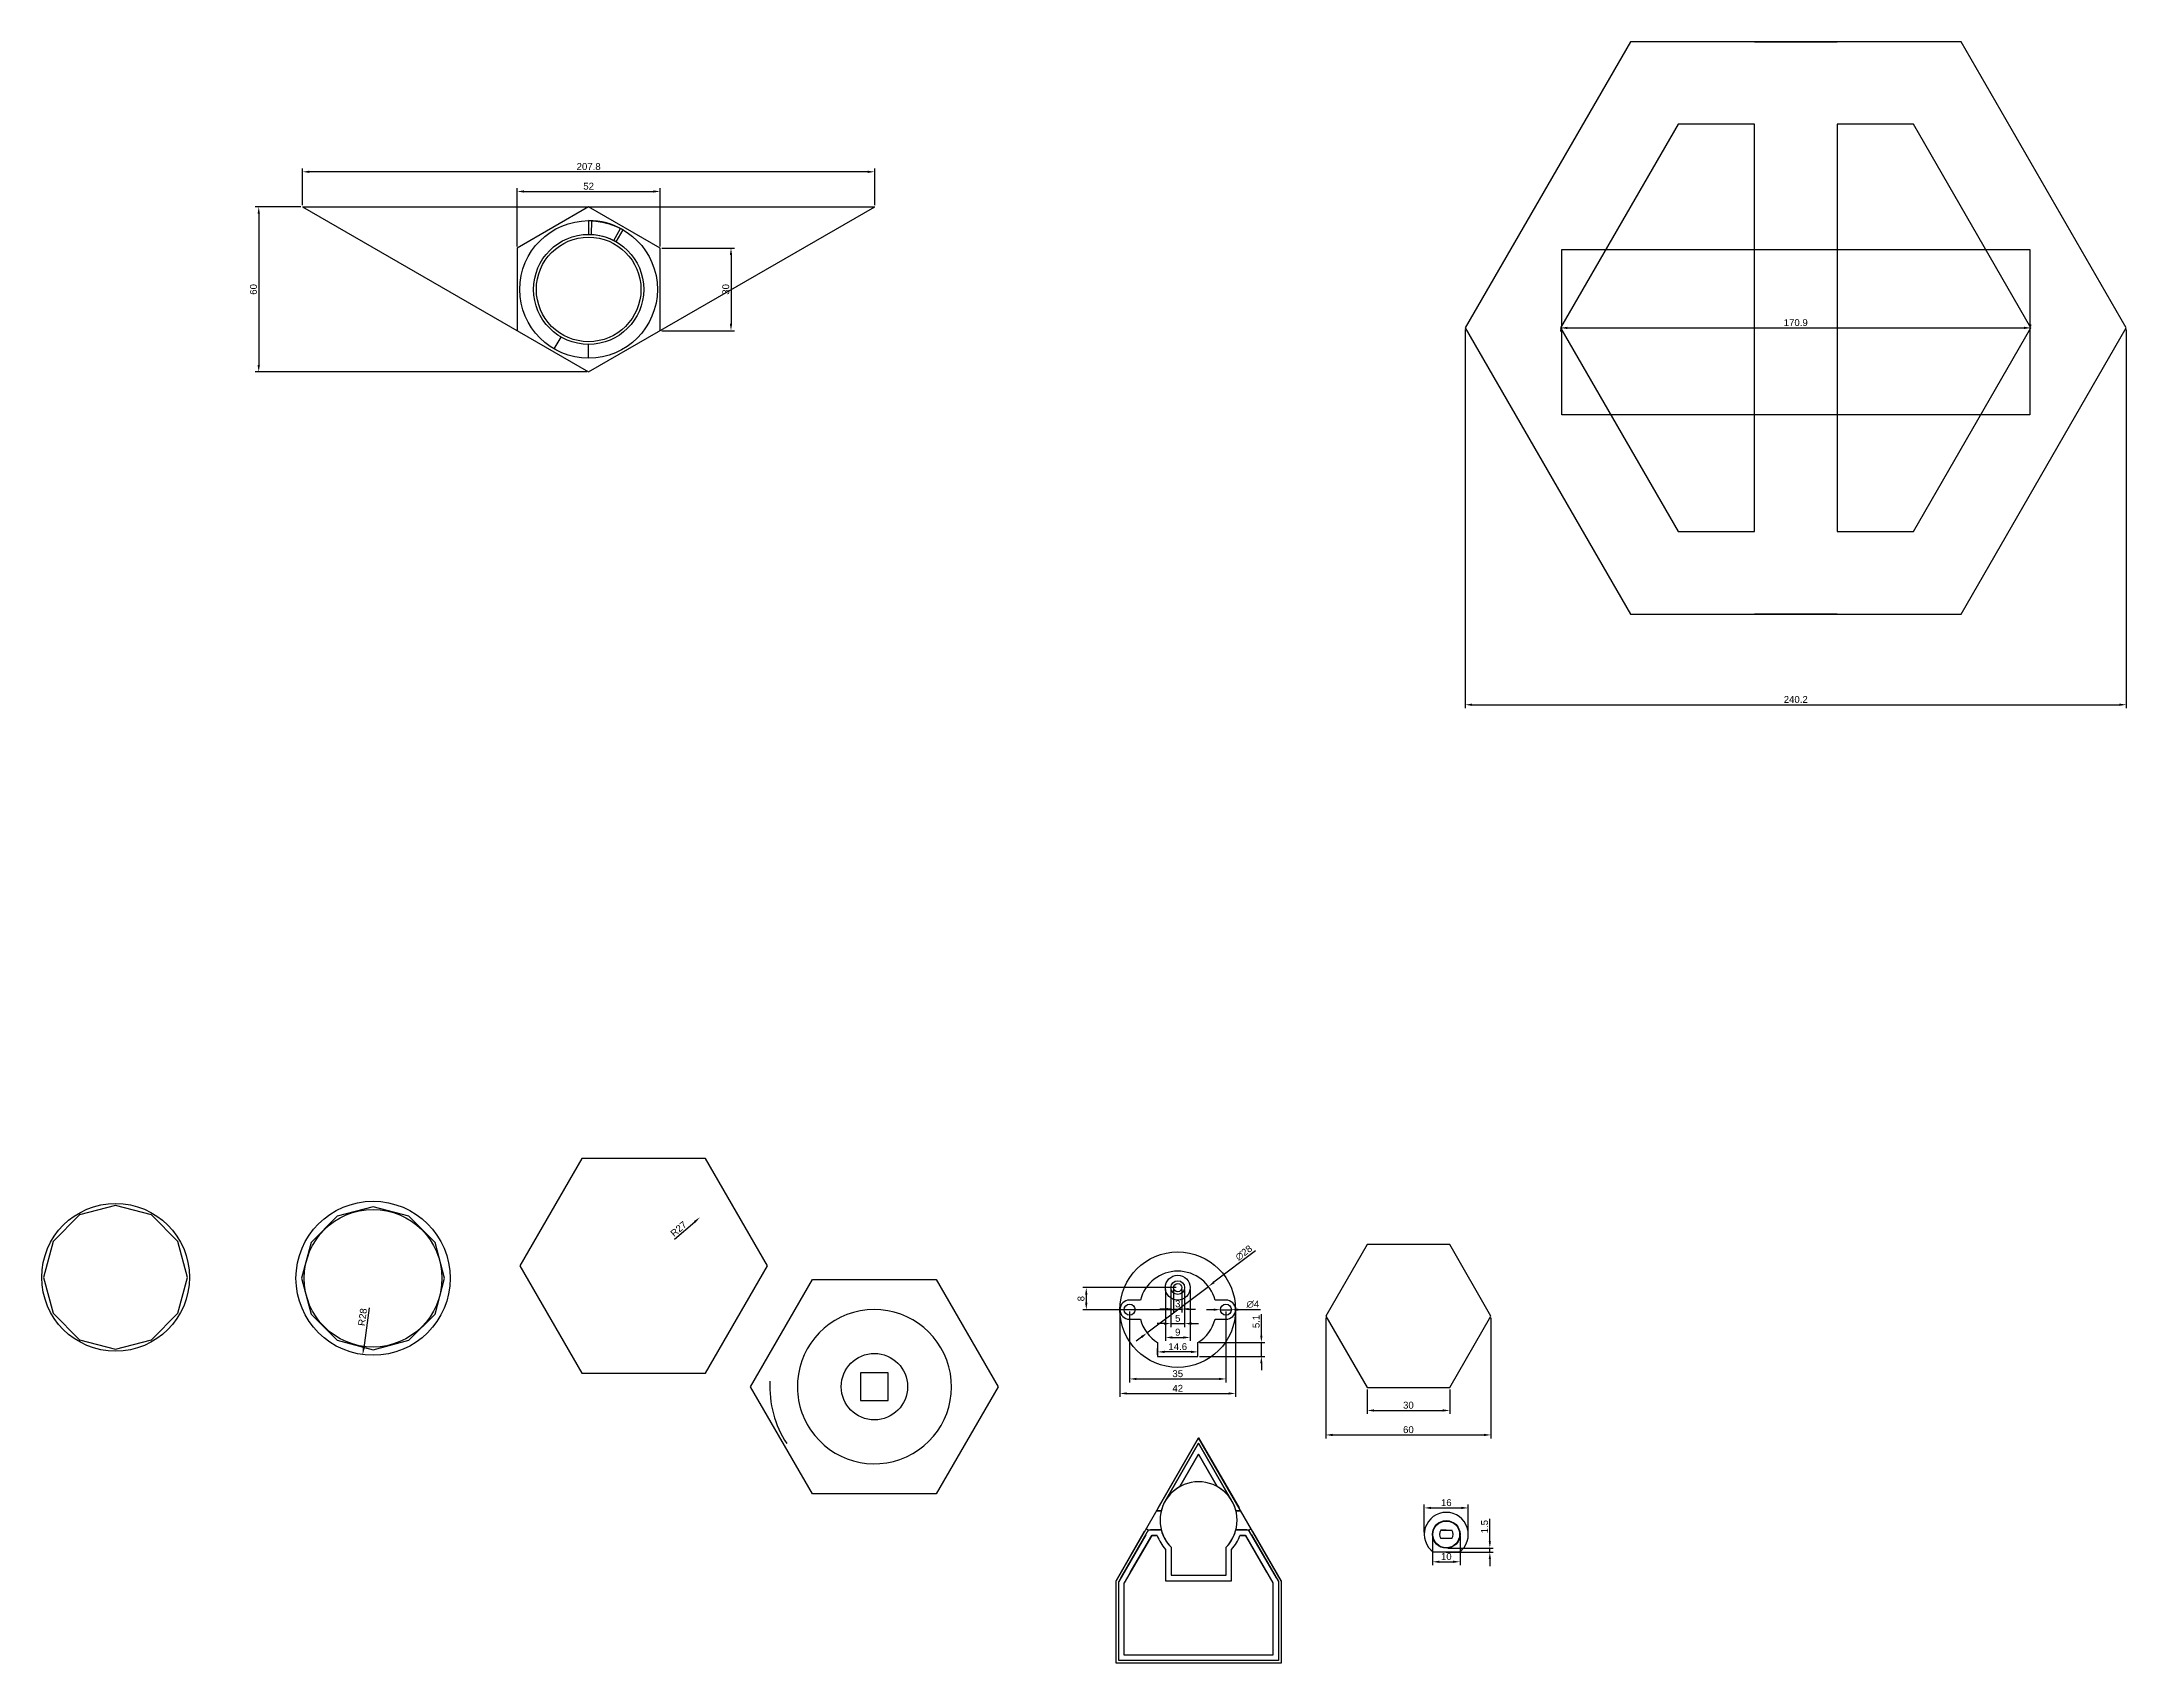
# Model space of a CAD drawing. Header units: millimetres. Extents: x 2778 to 4292, y 712 to 1336.
# Drawn here: x 2778 to 3535, y 712 to 1301 of the extents above; entities that cross this region are included whole.
import ezdxf

# ---------------------------------------------------------------- set-up
doc = ezdxf.new("R2010")
doc.units = ezdxf.units.MM
doc.styles.get("Standard").update_dxf_attribs({"font": 'arial.ttf'})
doc.dimstyles.new('ISO-25', dxfattribs={"dimtxt": 2.5, "dimasz": 2.5, "dimexe": 1.25, "dimexo": 0.625, "dimtad": 1, "dimdec": 1, "dimdsep": 46, "dimtxsty": 'Standard', "dimcen": 2.5, "dimadec": 0, "dimazin": 0, "dimtfac": 1, "dimtdec": 1, "dimtmove": 0, "dimatfit": 3, "dimfxl": 1, "dimarcsym": 0})

# ---------------------------------------------------------------- blocks, each defined once
blk = doc.blocks.new('*D1')
at = {"color": 0, "lineweight": -2, "transparency": 16777216}
for p, q in [((2872.73, 1241.99), (2872.73, 1255.35)), ((3078.07, 1254.1), (2875.23, 1254.1)), ((3080.57, 1241.99), (3080.57, 1255.35))]:
    blk.add_line(p, q, dxfattribs=at)
at = {"color": 0, "transparency": 16777216}
for points in [[(2875.23, 1254.51), (2875.23, 1253.68), (2872.73, 1254.1)], [(3078.07, 1254.51), (3078.07, 1253.68), (3080.57, 1254.1)]]:
    blk.add_solid(points, dxfattribs=at)
at = {"layer": 'Defpoints', "color": 0, "transparency": 16777216}
for p in [(2872.73, 1254.1), (2872.73, 1241.37), (3080.57, 1241.37)]:
    blk.add_point(p, dxfattribs=at)
at = {"color": 0, "transparency": 16777216, "insert": (2976.65, 1256), "char_height": 2.5, "attachment_point": 5}
blk.add_mtext('207.8', dxfattribs=at)
blk = doc.blocks.new('*D2')
at = {"color": 0, "lineweight": -2, "transparency": 16777216}
for p, q in [((2950.67, 1226.99), (2950.67, 1248.2)), ((2953.17, 1246.95), (3000.13, 1246.95)), ((3002.63, 1226.99), (3002.63, 1248.2))]:
    blk.add_line(p, q, dxfattribs=at)
at = {"color": 0, "transparency": 16777216}
for points in [[(2953.17, 1247.37), (2953.17, 1246.53), (2950.67, 1246.95)], [(3000.13, 1247.37), (3000.13, 1246.53), (3002.63, 1246.95)]]:
    blk.add_solid(points, dxfattribs=at)
at = {"layer": 'Defpoints', "color": 0, "transparency": 16777216}
for p in [(3002.63, 1246.95), (2950.67, 1226.37), (3002.63, 1226.37)]:
    blk.add_point(p, dxfattribs=at)
at = {"color": 0, "transparency": 16777216, "insert": (2976.65, 1248.85), "char_height": 2.5, "attachment_point": 5}
blk.add_mtext('52', dxfattribs=at)
blk = doc.blocks.new('*D3')
at = {"color": 0, "lineweight": -2, "transparency": 16777216}
for p, q in [((2872.1, 1241.37), (2855.54, 1241.37)), ((2856.79, 1238.87), (2856.79, 1183.87)), ((2976.03, 1181.37), (2855.54, 1181.37))]:
    blk.add_line(p, q, dxfattribs=at)
at = {"color": 0, "transparency": 16777216}
for points in [[(2856.38, 1238.87), (2857.21, 1238.87), (2856.79, 1241.37)], [(2856.38, 1183.87), (2857.21, 1183.87), (2856.79, 1181.37)]]:
    blk.add_solid(points, dxfattribs=at)
at = {"layer": 'Defpoints', "color": 0, "transparency": 16777216}
for p in [(2872.73, 1241.37), (2856.79, 1181.37), (2976.65, 1181.37)]:
    blk.add_point(p, dxfattribs=at)
at = {"color": 0, "transparency": 16777216, "insert": (2854.89, 1211.37), "char_height": 2.5, "attachment_point": 5, "rotation": 90}
blk.add_mtext('60', dxfattribs=at)
blk = doc.blocks.new('*D6')
at = {"color": 0, "lineweight": -2, "transparency": 16777216}
for p, q in [((3003.26, 1226.37), (3029.62, 1226.37)), ((3028.37, 1223.87), (3028.37, 1198.87)), ((3003.26, 1196.37), (3029.62, 1196.37))]:
    blk.add_line(p, q, dxfattribs=at)
at = {"color": 0, "transparency": 16777216}
for points in [[(3027.95, 1223.87), (3028.78, 1223.87), (3028.37, 1226.37)], [(3027.95, 1198.87), (3028.78, 1198.87), (3028.37, 1196.37)]]:
    blk.add_solid(points, dxfattribs=at)
at = {"layer": 'Defpoints', "color": 0, "transparency": 16777216}
for p in [(3002.63, 1226.37), (3002.63, 1196.37), (3028.37, 1196.37)]:
    blk.add_point(p, dxfattribs=at)
at = {"color": 0, "transparency": 16777216, "insert": (3026.47, 1211.37), "char_height": 2.5, "attachment_point": 5, "rotation": 90}
blk.add_mtext('30', dxfattribs=at)
blk = doc.blocks.new('*D7')
at = {"color": 0, "lineweight": -2, "transparency": 16777216}
for p, q in [((3295.11, 1196.75), (3295.11, 1059.2)), ((3535.28, 1196.75), (3535.28, 1059.2)), ((3297.61, 1060.45), (3532.78, 1060.45))]:
    blk.add_line(p, q, dxfattribs=at)
at = {"color": 0, "transparency": 16777216}
for points in [[(3297.61, 1060.87), (3297.61, 1060.03), (3295.11, 1060.45)], [(3532.78, 1060.87), (3532.78, 1060.03), (3535.28, 1060.45)]]:
    blk.add_solid(points, dxfattribs=at)
at = {"layer": 'Defpoints', "color": 0, "transparency": 16777216}
for p in [(3295.11, 1197.38), (3535.28, 1197.38), (3535.28, 1060.45)]:
    blk.add_point(p, dxfattribs=at)
at = {"color": 0, "transparency": 16777216, "insert": (3415.19, 1062.35), "char_height": 2.5, "attachment_point": 5}
blk.add_mtext('240.2', dxfattribs=at)
blk = doc.blocks.new('*D8')
at = {"color": 0, "lineweight": -2, "transparency": 16777216}
for p, q in [((3329.75, 1196.75), (3329.75, 1196.13)), ((3332.25, 1197.38), (3498.14, 1197.38)), ((3500.64, 1198), (3500.64, 1198.63))]:
    blk.add_line(p, q, dxfattribs=at)
at = {"color": 0, "transparency": 16777216}
for points in [[(3332.25, 1197.8), (3332.25, 1196.96), (3329.75, 1197.38)], [(3498.14, 1197.8), (3498.14, 1196.96), (3500.64, 1197.38)]]:
    blk.add_solid(points, dxfattribs=at)
at = {"layer": 'Defpoints', "color": 0, "transparency": 16777216}
for p in [(3329.75, 1197.38), (3500.64, 1197.38), (3500.64, 1197.38)]:
    blk.add_point(p, dxfattribs=at)
at = {"color": 0, "transparency": 16777216, "insert": (3415.19, 1199.28), "char_height": 2.5, "attachment_point": 5}
blk.add_mtext('170.9', dxfattribs=at)
blk = doc.blocks.new('*D23')
at = {"color": 0, "lineweight": -2, "transparency": 16777216}
blk.add_line((3007.81, 866.2), (3015.17, 872.55), dxfattribs=at)
at = {"color": 0, "transparency": 16777216}
blk.add_solid([(3014.9, 872.86), (3015.45, 872.23), (3017.07, 874.18)], dxfattribs=at)
at = {"layer": 'Defpoints', "color": 0, "transparency": 16777216}
for p in [(3017.07, 874.18, 15), (2996.65, 856.56, 15)]:
    blk.add_point(p, dxfattribs=at)
at = {"color": 0, "transparency": 16777216, "insert": (3009.32, 869.98), "char_height": 2.5, "attachment_point": 5, "rotation": 40.80127}
blk.add_mtext('R27', dxfattribs=at)
blk = doc.blocks.new('*D24')
at = {"color": 0, "lineweight": -2, "transparency": 16777216}
blk.add_line((2896.88, 841.26), (2894.93, 826.78), dxfattribs=at)
at = {"color": 0, "transparency": 16777216}
blk.add_solid([(2894.52, 826.84), (2895.34, 826.72), (2894.6, 824.3)], dxfattribs=at)
at = {"layer": 'Defpoints', "color": 0, "transparency": 16777216}
for p in [(2898.33, 852.05), (2894.6, 824.3)]:
    blk.add_point(p, dxfattribs=at)
at = {"color": 0, "transparency": 16777216, "insert": (2894.51, 837.93), "char_height": 2.5, "attachment_point": 5, "rotation": 82.34728}
blk.add_mtext('R28', dxfattribs=at)
blk = doc.blocks.new('*D27')
at = {"color": 0, "lineweight": -2, "transparency": 16777216}
for p, q in [((3186.67, 840.86), (3184.17, 840.86)), ((3189.17, 848.02), (3189.17, 839.61)), ((3189.17, 840.86), (3192.17, 840.86)), ((3192.17, 848.02), (3192.17, 839.61)), ((3194.67, 840.86), (3197.17, 840.86))]:
    blk.add_line(p, q, dxfattribs=at)
at = {"color": 0, "transparency": 16777216}
for points in [[(3186.67, 841.27), (3186.67, 840.44), (3189.17, 840.86)], [(3194.67, 841.27), (3194.67, 840.44), (3192.17, 840.86)]]:
    blk.add_solid(points, dxfattribs=at)
at = {"layer": 'Defpoints', "color": 0, "transparency": 16777216}
for p in [(3189.17, 848.64), (3192.17, 848.64), (3192.17, 840.86)]:
    blk.add_point(p, dxfattribs=at)
at = {"color": 0, "transparency": 16777216, "insert": (3190.67, 842.76), "char_height": 2.5, "attachment_point": 5}
blk.add_mtext('3', dxfattribs=at)
blk = doc.blocks.new('*D28')
at = {"color": 0, "lineweight": -2, "transparency": 16777216}
for p, q in [((3188.17, 848.02), (3188.17, 834.33)), ((3193.17, 848.02), (3193.17, 834.33)), ((3185.67, 835.58), (3183.17, 835.58)), ((3188.17, 835.58), (3193.17, 835.58)), ((3195.67, 835.58), (3198.17, 835.58))]:
    blk.add_line(p, q, dxfattribs=at)
at = {"color": 0, "transparency": 16777216}
for points in [[(3185.67, 836), (3185.67, 835.16), (3188.17, 835.58)], [(3195.67, 836), (3195.67, 835.16), (3193.17, 835.58)]]:
    blk.add_solid(points, dxfattribs=at)
at = {"layer": 'Defpoints', "color": 0, "transparency": 16777216}
for p in [(3188.17, 848.64), (3193.17, 848.64), (3193.17, 835.58)]:
    blk.add_point(p, dxfattribs=at)
at = {"color": 0, "transparency": 16777216, "insert": (3190.67, 837.48), "char_height": 2.5, "attachment_point": 5}
blk.add_mtext('5', dxfattribs=at)
blk = doc.blocks.new('*D29')
at = {"color": 0, "lineweight": -2, "transparency": 16777216}
for p, q in [((3186.17, 848.02), (3186.17, 829.29)), ((3195.17, 848.02), (3195.17, 829.29)), ((3188.67, 830.54), (3192.67, 830.54))]:
    blk.add_line(p, q, dxfattribs=at)
at = {"color": 0, "transparency": 16777216}
for points in [[(3188.67, 830.95), (3188.67, 830.12), (3186.17, 830.54)], [(3192.67, 830.95), (3192.67, 830.12), (3195.17, 830.54)]]:
    blk.add_solid(points, dxfattribs=at)
at = {"layer": 'Defpoints', "color": 0, "transparency": 16777216}
for p in [(3186.17, 848.64), (3195.17, 848.64), (3195.17, 830.54)]:
    blk.add_point(p, dxfattribs=at)
at = {"color": 0, "transparency": 16777216, "insert": (3190.67, 832.44), "char_height": 2.5, "attachment_point": 5}
blk.add_mtext('9', dxfattribs=at)
blk = doc.blocks.new('*D30')
at = {"color": 0, "lineweight": -2, "transparency": 16777216}
for p, q in [((3169.67, 840.02), (3169.67, 808.94)), ((3211.67, 840.02), (3211.67, 808.94)), ((3172.17, 810.19), (3209.17, 810.19))]:
    blk.add_line(p, q, dxfattribs=at)
at = {"color": 0, "transparency": 16777216}
for points in [[(3172.17, 810.61), (3172.17, 809.78), (3169.67, 810.19)], [(3209.17, 810.61), (3209.17, 809.78), (3211.67, 810.19)]]:
    blk.add_solid(points, dxfattribs=at)
at = {"layer": 'Defpoints', "color": 0, "transparency": 16777216}
for p in [(3169.67, 840.64), (3211.67, 840.64), (3211.67, 810.19)]:
    blk.add_point(p, dxfattribs=at)
at = {"color": 0, "transparency": 16777216, "insert": (3190.67, 812.07), "char_height": 2.5, "attachment_point": 5}
blk.add_mtext('42', dxfattribs=at)
blk = doc.blocks.new('*D31')
at = {"color": 0, "lineweight": -2, "transparency": 16777216}
for p, q in [((3173.17, 840.02), (3173.17, 814.22)), ((3208.17, 840.02), (3208.17, 814.22)), ((3175.67, 815.47), (3205.67, 815.47))]:
    blk.add_line(p, q, dxfattribs=at)
at = {"color": 0, "transparency": 16777216}
for points in [[(3175.67, 815.89), (3175.67, 815.05), (3173.17, 815.47)], [(3205.67, 815.89), (3205.67, 815.05), (3208.17, 815.47)]]:
    blk.add_solid(points, dxfattribs=at)
at = {"layer": 'Defpoints', "color": 0, "transparency": 16777216}
for p in [(3173.17, 840.64), (3208.17, 840.64), (3208.17, 815.47)]:
    blk.add_point(p, dxfattribs=at)
at = {"color": 0, "transparency": 16777216, "insert": (3190.67, 817.37), "char_height": 2.5, "attachment_point": 5}
blk.add_mtext('35', dxfattribs=at)
blk = doc.blocks.new('*D32')
at = {"color": 0, "lineweight": -2, "transparency": 16777216}
for p, q in [((3183.37, 824.27), (3183.37, 826.55)), ((3197.97, 824.27), (3197.97, 826.55)), ((3195.47, 825.3), (3185.87, 825.3))]:
    blk.add_line(p, q, dxfattribs=at)
at = {"color": 0, "transparency": 16777216}
for points in [[(3185.87, 825.72), (3185.87, 824.88), (3183.37, 825.3)], [(3195.47, 825.72), (3195.47, 824.88), (3197.97, 825.3)]]:
    blk.add_solid(points, dxfattribs=at)
at = {"layer": 'Defpoints', "color": 0, "transparency": 16777216}
for p in [(3183.37, 825.3), (3183.37, 823.64), (3197.97, 823.64)]:
    blk.add_point(p, dxfattribs=at)
at = {"color": 0, "transparency": 16777216, "insert": (3190.67, 827.2), "char_height": 2.5, "attachment_point": 5}
blk.add_mtext('14.6', dxfattribs=at)
blk = doc.blocks.new('*D33')
at = {"color": 0, "lineweight": -2, "transparency": 16777216}
for p, q in [((3218.89, 861.99), (3203.83, 850.6)), ((3179.5, 832.2), (3201.83, 849.09)), ((3177.51, 830.69), (3175.51, 829.18))]:
    blk.add_line(p, q, dxfattribs=at)
at = {"color": 0, "transparency": 16777216}
for points in [[(3203.58, 850.93), (3204.08, 850.26), (3201.83, 849.09)], [(3177.26, 831.02), (3177.76, 830.36), (3179.5, 832.2)]]:
    blk.add_solid(points, dxfattribs=at)
at = {"layer": 'Defpoints', "color": 0, "transparency": 16777216}
for p in [(3201.83, 849.09), (3179.5, 832.2)]:
    blk.add_point(p, dxfattribs=at)
at = {"color": 0, "transparency": 16777216, "insert": (3214.69, 861.28), "char_height": 2.5, "attachment_point": 5, "rotation": 37.10091}
blk.add_mtext('∅28', dxfattribs=at)
blk = doc.blocks.new('*D34')
at = {"color": 0, "lineweight": -2, "transparency": 16777216}
for p, q in [((3244.47, 837.67), (3244.47, 793.87)), ((3304.47, 837.67), (3304.47, 793.87)), ((3246.97, 795.12), (3301.97, 795.12))]:
    blk.add_line(p, q, dxfattribs=at)
at = {"color": 0, "transparency": 16777216}
for points in [[(3246.97, 795.54), (3246.97, 794.7), (3244.47, 795.12)], [(3301.97, 795.54), (3301.97, 794.7), (3304.47, 795.12)]]:
    blk.add_solid(points, dxfattribs=at)
at = {"layer": 'Defpoints', "color": 0, "transparency": 16777216}
for p in [(3244.47, 838.3), (3304.47, 838.3), (3304.47, 795.12)]:
    blk.add_point(p, dxfattribs=at)
at = {"color": 0, "transparency": 16777216, "insert": (3274.47, 797.02), "char_height": 2.5, "attachment_point": 5}
blk.add_mtext('60', dxfattribs=at)
blk = doc.blocks.new('*D35')
at = {"color": 0, "lineweight": -2, "transparency": 16777216}
for p, q in [((3259.47, 811.69), (3259.47, 802.76)), ((3289.47, 811.69), (3289.47, 802.76)), ((3261.97, 804.01), (3286.97, 804.01))]:
    blk.add_line(p, q, dxfattribs=at)
at = {"color": 0, "transparency": 16777216}
for points in [[(3261.97, 804.43), (3261.97, 803.6), (3259.47, 804.01)], [(3286.97, 804.43), (3286.97, 803.6), (3289.47, 804.01)]]:
    blk.add_solid(points, dxfattribs=at)
at = {"layer": 'Defpoints', "color": 0, "transparency": 16777216}
for p in [(3259.47, 812.32), (3289.47, 812.32), (3289.47, 804.01)]:
    blk.add_point(p, dxfattribs=at)
at = {"color": 0, "transparency": 16777216, "insert": (3274.47, 805.92), "char_height": 2.5, "attachment_point": 5}
blk.add_mtext('30', dxfattribs=at)
blk = doc.blocks.new('*D39')
at = {"color": 0, "lineweight": -2, "transparency": 16777216}
for p, q in [((3190.04, 848.64), (3156.2, 848.64)), ((3157.45, 846.14), (3157.45, 843.14)), ((3190.04, 840.64), (3156.2, 840.64))]:
    blk.add_line(p, q, dxfattribs=at)
at = {"color": 0, "transparency": 16777216}
for points in [[(3157.03, 846.14), (3157.86, 846.14), (3157.45, 848.64)], [(3157.03, 843.14), (3157.86, 843.14), (3157.45, 840.64)]]:
    blk.add_solid(points, dxfattribs=at)
at = {"layer": 'Defpoints', "color": 0, "transparency": 16777216}
for p in [(3190.67, 848.64), (3157.45, 840.64), (3190.67, 840.64)]:
    blk.add_point(p, dxfattribs=at)
at = {"color": 0, "transparency": 16777216, "insert": (3155.54, 844.64), "char_height": 2.5, "attachment_point": 5, "rotation": 90}
blk.add_mtext('8', dxfattribs=at)
blk = doc.blocks.new('*D40')
at = {"color": 0, "lineweight": -2, "transparency": 16777216}
for p, q in [((3203.67, 840.64), (3201.17, 840.64)), ((3206.17, 840.64), (3210.17, 840.64)), ((3220.77, 840.64), (3212.67, 840.64))]:
    blk.add_line(p, q, dxfattribs=at)
at = {"color": 0, "transparency": 16777216}
for points in [[(3203.67, 841.06), (3203.67, 840.23), (3206.17, 840.64)], [(3212.67, 841.06), (3212.67, 840.23), (3210.17, 840.64)]]:
    blk.add_solid(points, dxfattribs=at)
at = {"layer": 'Defpoints', "color": 0, "transparency": 16777216}
for p in [(3206.17, 840.64), (3210.17, 840.64)]:
    blk.add_point(p, dxfattribs=at)
at = {"color": 0, "transparency": 16777216, "insert": (3217.97, 842.62), "char_height": 2.5, "attachment_point": 5}
blk.add_mtext('∅4', dxfattribs=at)
blk = doc.blocks.new('*D41')
at = {"color": 0, "lineweight": -2, "transparency": 16777216}
for p, q in [((3221.05, 831.2), (3221.05, 839.02)), ((3198.59, 828.7), (3222.3, 828.7)), ((3221.05, 823.64), (3221.05, 828.7)), ((3198.59, 823.64), (3222.3, 823.64)), ((3221.05, 821.14), (3221.05, 818.64))]:
    blk.add_line(p, q, dxfattribs=at)
at = {"color": 0, "transparency": 16777216}
for points in [[(3220.63, 831.2), (3221.46, 831.2), (3221.05, 828.7)], [(3220.63, 821.14), (3221.46, 821.14), (3221.05, 823.64)]]:
    blk.add_solid(points, dxfattribs=at)
at = {"layer": 'Defpoints', "color": 0, "transparency": 16777216}
for p in [(3197.97, 828.7), (3221.05, 828.7), (3197.97, 823.64)]:
    blk.add_point(p, dxfattribs=at)
at = {"color": 0, "transparency": 16777216, "insert": (3219.15, 836.36), "char_height": 2.5, "attachment_point": 5, "rotation": 90}
blk.add_mtext('5.1', dxfattribs=at)
blk = doc.blocks.new('*D42')
at = {"color": 0, "lineweight": -2, "transparency": 16777216}
for p, q in [((3280.23, 759.62), (3280.23, 769.85)), ((3282.73, 768.6), (3293.73, 768.6)), ((3296.23, 759.62), (3296.23, 769.85))]:
    blk.add_line(p, q, dxfattribs=at)
at = {"color": 0, "transparency": 16777216}
for points in [[(3282.73, 769.02), (3282.73, 768.19), (3280.23, 768.6)], [(3293.73, 769.02), (3293.73, 768.19), (3296.23, 768.6)]]:
    blk.add_solid(points, dxfattribs=at)
at = {"layer": 'Defpoints', "color": 0, "transparency": 16777216}
for p in [(3296.23, 768.6), (3280.23, 758.99), (3296.23, 758.99)]:
    blk.add_point(p, dxfattribs=at)
at = {"color": 0, "transparency": 16777216, "insert": (3288.23, 770.5), "char_height": 2.5, "attachment_point": 5}
blk.add_mtext('16', dxfattribs=at)
blk = doc.blocks.new('*D43')
at = {"color": 0, "lineweight": -2, "transparency": 16777216}
for p, q in [((3283.23, 758.37), (3283.23, 747.78)), ((3293.23, 758.37), (3293.23, 747.78)), ((3285.73, 749.03), (3290.73, 749.03))]:
    blk.add_line(p, q, dxfattribs=at)
at = {"color": 0, "transparency": 16777216}
for points in [[(3285.73, 749.45), (3285.73, 748.61), (3283.23, 749.03)], [(3290.73, 749.45), (3290.73, 748.61), (3293.23, 749.03)]]:
    blk.add_solid(points, dxfattribs=at)
at = {"layer": 'Defpoints', "color": 0, "transparency": 16777216}
for p in [(3283.23, 758.99), (3293.23, 758.99), (3293.23, 749.03)]:
    blk.add_point(p, dxfattribs=at)
at = {"color": 0, "transparency": 16777216, "insert": (3288.23, 750.93), "char_height": 2.5, "attachment_point": 5}
blk.add_mtext('10', dxfattribs=at)
blk = doc.blocks.new('*D44')
at = {"color": 0, "lineweight": -2, "transparency": 16777216}
for p, q in [((3304.05, 756.49), (3304.05, 764.58)), ((3288.85, 753.99), (3305.3, 753.99)), ((3288.85, 752.49), (3305.3, 752.49)), ((3304.05, 752.49), (3304.05, 753.99)), ((3304.05, 749.99), (3304.05, 747.49))]:
    blk.add_line(p, q, dxfattribs=at)
at = {"color": 0, "transparency": 16777216}
for points in [[(3303.64, 756.49), (3304.47, 756.49), (3304.05, 753.99)], [(3303.64, 749.99), (3304.47, 749.99), (3304.05, 752.49)]]:
    blk.add_solid(points, dxfattribs=at)
at = {"layer": 'Defpoints', "color": 0, "transparency": 16777216}
for p in [(3288.23, 753.99), (3288.23, 752.49), (3304.05, 753.99)]:
    blk.add_point(p, dxfattribs=at)
at = {"color": 0, "transparency": 16777216, "insert": (3302.15, 761.78), "char_height": 2.5, "attachment_point": 5, "rotation": 90}
blk.add_mtext('1.5', dxfattribs=at)

msp = doc.modelspace()

# ---------------------------------------------------------------- linework, layer by layer
for p, q in [((2872.73, 1241.37), (2976.65, 1181.37)), ((2872.73, 1241.37), (3080.57, 1241.37)), ((2976.65, 1241.37), (2950.67, 1226.37)), ((2976.65, 1181.37), (3080.57, 1241.37)), ((3002.63, 1226.37), (2976.65, 1241.37)), ((2976.65, 1236.35), (2976.65, 1231.37)), ((2977.65, 1236.33), (2977.6, 1231.35)), ((2985.77, 1229.17), (2988.26, 1233.49)), ((2986.65, 1228.69), (2989.14, 1233)), ((2950.67, 1226.37), (2950.67, 1196.37)), ((3002.63, 1196.37), (3002.63, 1226.37)), ((2964.16, 1189.74), (2966.65, 1194.05)), ((2976.65, 1186.39), (2976.65, 1191.37)), ((3198.24, 794.1), (3168.24, 742.14)), ((3198.24, 794.1), (3183.52, 768.6)), ((3183.52, 768.6), (3198.24, 794.1)), ((3186.12, 771.1), (3198.24, 792.1)), ((3198.24, 792.1), (3186.12, 771.1)), ((3191.46, 776.35), (3198.24, 788.1)), ((3198.24, 788.1), (3191.46, 776.35)), ((3212.96, 768.6), (3198.24, 794.1)), ((3198.24, 794.1), (3212.96, 768.6)), ((3228.24, 742.14), (3198.24, 794.1)), ((3198.24, 792.1), (3210.37, 771.1)), ((3210.37, 771.1), (3198.24, 792.1)), ((3198.24, 788.1), (3205.03, 776.35)), ((3205.03, 776.35), (3198.24, 788.1)), ((3184.69, 767.6), (3182.94, 767.6)), ((3182.94, 767.6), (3184.69, 767.6)), ((3213.54, 767.6), (3211.8, 767.6)), ((3211.8, 767.6), (3213.54, 767.6)), ((3168.24, 742.14), (3178.63, 760.13)), ((3179.05, 758.87), (3169.24, 741.87)), ((3169.97, 743.14), (3180.09, 760.66)), ((3181.21, 758.6), (3171.24, 741.34)), ((3173.44, 745.14), (3181.21, 758.6)), ((3180.09, 760.66), (3179.57, 759.76)), ((3180.74, 760.6), (3184.69, 760.6)), ((3184.69, 760.6), (3180.74, 760.6)), ((3181.21, 758.6), (3183.22, 758.6)), ((3183.22, 758.6), (3181.21, 758.6)), ((3211.8, 760.6), (3215.74, 760.6)), ((3215.74, 760.6), (3211.8, 760.6)), ((3215.27, 758.6), (3213.27, 758.6)), ((3213.27, 758.6), (3215.28, 758.6)), ((3223.05, 745.14), (3215.27, 758.6)), ((3215.28, 758.6), (3225.24, 741.34)), ((3226.51, 743.14), (3216.39, 760.66)), ((3216.39, 760.66), (3216.92, 759.76)), ((3217.43, 758.87), (3227.24, 741.87)), ((3217.86, 760.13), (3228.24, 742.14)), ((3288.23, 760.49), (3286.23, 760.49)), ((3292.89, 752.49), (3283.56, 752.49)), ((3288.23, 752.49), (3292.89, 752.49))]:
    msp.add_line(p, q)
for points in [[(3355.15, 1301.38), (3295.11, 1197.38), (3355.15, 1093.38), (3475.24, 1093.38), (3535.28, 1197.38), (3475.24, 1301.38)], [(3330.19, 1225.81), (3500.19, 1225.81), (3500.19, 1165.81), (3330.19, 1165.81)], [(2974.15, 817.59), (3019.15, 817.59), (3041.65, 856.56), (3019.15, 895.53), (2974.15, 895.53), (2951.65, 856.56)], [(2804.79, 826.23), (2817.87, 829.74), (2827.44, 839.31), (2830.95, 852.39), (2827.44, 865.46), (2817.87, 875.04), (2804.79, 878.54), (2791.71, 875.04), (2782.14, 865.46), (2778.64, 852.39), (2782.14, 839.31), (2791.71, 829.74)], [(2898.33, 826.05), (2911.33, 829.54), (2920.84, 839.05), (2924.33, 852.05), (2920.84, 865.05), (2911.33, 874.57), (2898.33, 878.05), (2885.33, 874.57), (2875.81, 865.05), (2872.33, 852.05), (2875.81, 839.05), (2885.33, 829.54)], [(3259.47, 812.32), (3289.47, 812.32), (3304.47, 838.3), (3289.47, 864.28), (3259.47, 864.28), (3244.47, 838.3)]]:
    msp.add_lwpolyline(points, close=True)
for points in [[(3400.19, 1301.38), (3430.19, 1301.38)], [(3400.19, 1271.38), (3372.47, 1271.38), (3329.75, 1197.38), (3372.47, 1123.38), (3400.19, 1123.38)], [(3400.19, 1123.38), (3400.19, 1271.38)], [(3430.19, 1123.38), (3457.92, 1123.38), (3500.64, 1197.38), (3457.92, 1271.38), (3430.19, 1271.38)], [(3430.19, 1271.38), (3430.19, 1123.38)], [(3430.19, 1093.38), (3400.19, 1093.38)], [(3286.23, 760.49), (3290.23, 760.49)], [(3290.23, 757.49), (3286.23, 757.49)], [(3186.24, 753.52), (3186.24, 742.14), (3210.24, 742.14), (3210.24, 753.52)], [(3188.24, 754.3), (3188.24, 744.14), (3208.24, 744.14), (3208.24, 754.3)], [(3228.24, 742.14), (3228.24, 712.14), (3168.24, 712.14), (3168.24, 742.14)], [(3227.24, 741.87), (3227.24, 713.14), (3169.24, 713.14), (3169.24, 741.87)], [(3225.24, 741.34), (3225.24, 715.14), (3171.24, 715.14), (3171.24, 741.34)]]:
    msp.add_lwpolyline(points)
for points in [[(2976.65, 1236.35), (2976.65, 1231.37, -0.131652), (2986.65, 1228.69), (2989.14, 1233, 0.131652)], [(3173.17, 844.14, 1), (3173.17, 837.14), (3177.11, 837.14, 0.194808), (3183.37, 828.7), (3183.37, 823.64), (3197.97, 823.64), (3197.97, 828.7, 0.194808), (3204.22, 837.14), (3208.17, 837.14, 1), (3208.17, 844.14), (3204.22, 844.14, 0.774597), (3177.11, 844.14)]]:
    msp.add_lwpolyline(points, format="xyb", close=True)
at = {"extrusion": (-6.12323e-17, -1.06058e-16, -1), "elevation": -48.79}
msp.add_lwpolyline([(-3057.94, 773.68), (-3035.44, 812.65), (-3057.94, 851.62), (-3102.94, 851.62), (-3125.44, 812.65), (-3102.94, 773.68)], close=True, dxfattribs=at)
at = {"elevation": 48.79}
msp.add_lwpolyline([(3052.54, 814.65, 0.168081), (3057.28, 796.96, 5.949517)], format="xyb", close=True, dxfattribs=at)
msp.add_lwpolyline([(3085.47, 807.66), (3085.47, 817.66), (3075.47, 817.66), (3075.47, 807.66)], close=True, dxfattribs=at)
for centre, radius in [((2976.65, 1211.37), 24.98), ((2976.65, 1211.37), 20), ((2976.65, 1211.37), 19), ((2804.79, 852.39), 26.85), ((2898.33, 852.05), 28), ((2898.33, 852.05), 25), ((3190.67, 840.64), 21), ((3190.67, 848.64), 4.5), ((3190.67, 848.64), 2.5), ((3190.67, 848.64), 1.5), ((3173.17, 840.64), 2), ((3208.17, 840.64), 2), ((3080.47, 812.66, 48.79), 12.07), ((3288.23, 758.99), 5), ((3288.23, 758.99), 4.85)]:
    msp.add_circle(centre, radius)
for centre, radius, start, end in [((3080.47, 812.66, 33.79), 38, 176.9949, 213.00423), ((3198.24, 764.1), 14, 315.58469, 224.41531), ((3198.24, 764.1), 14, 118.99728, 165.52249), ((3198.24, 764.1), 14, 118.99728, 165.52249), ((3198.24, 764.1), 14, 14.47751, 61.00272), ((3198.24, 764.1), 14, 14.47751, 61.00272), ((3288.23, 758.99), 8, 305.65909, 234.34091), ((3180.74, 764.1), 3.5, 242.5455, 270), ((3180.74, 764.1), 3.5, 242.5455, 270), ((3198.24, 764.1), 16, 200.10551, 221.40962), ((3198.24, 764.1), 16, 200.10551, 221.40962), ((3198.24, 764.1), 14, 194.47751, 224.41531), ((3198.24, 764.1), 14, 194.47751, 224.41531), ((3198.24, 764.1), 14, 315.58469, 345.52249), ((3198.24, 764.1), 14, 315.58469, 345.52249), ((3198.24, 764.1), 16, 318.59038, 339.89449), ((3198.24, 764.1), 16, 318.59038, 339.89449), ((3215.74, 764.1), 3.5, 270, 297.4545), ((3215.74, 764.1), 3.5, 270, 297.4545), ((3288.23, 758.99), 2.5, 143.1301, 216.8699), ((3288.23, 758.99), 2.5, 323.1301, 36.8699)]:
    msp.add_arc(centre, radius, start, end)

# ---------------------------------------------------------------- dimensions: what is measured, and where the dimension line sits
for base, p1, p2, picture, middle in [((2872.73, 1254.1), (3080.57, 1241.37), (2872.73, 1241.37), '*D1', (2976.65, 1256)), ((3002.63, 1246.95), (2950.67, 1226.37), (3002.63, 1226.37), '*D2', (2976.65, 1248.85)), ((3535.28, 1060.45), (3295.11, 1197.38), (3535.28, 1197.38), '*D7', (3415.19, 1062.35)), ((3500.64, 1197.38), (3329.75, 1197.38), (3500.64, 1197.38), '*D8', (3415.19, 1199.28)), ((3193.17, 835.58), (3188.17, 848.64), (3193.17, 848.64), '*D28', (3190.67, 837.48)), ((3192.17, 840.86), (3189.17, 848.64), (3192.17, 848.64), '*D27', (3190.67, 842.76)), ((3195.17, 830.54), (3186.17, 848.64), (3195.17, 848.64), '*D29', (3190.67, 832.44)), ((3211.67, 810.19), (3169.67, 840.64), (3211.67, 840.64), '*D30', (3190.67, 812.07)), ((3208.17, 815.47), (3173.17, 840.64), (3208.17, 840.64), '*D31', (3190.67, 817.37)), ((3304.47, 795.12), (3244.47, 838.3), (3304.47, 838.3), '*D34', (3274.47, 797.02)), ((3183.37, 825.3), (3197.97, 823.64), (3183.37, 823.64), '*D32', (3190.67, 827.2)), ((3289.47, 804.01), (3259.47, 812.32), (3289.47, 812.32), '*D35', (3274.47, 805.92)), ((3296.23, 768.6), (3280.23, 758.99), (3296.23, 758.99), '*D42', (3288.23, 770.5)), ((3293.23, 749.03), (3283.23, 758.99), (3293.23, 758.99), '*D43', (3288.23, 750.93))]:
    dim = msp.add_linear_dim(base=base, p1=p1, p2=p2, dimstyle='ISO-25')
    dim.commit()
    dim.dimension.update_dxf_attribs({"geometry": picture, "text_midpoint": middle})
for base, p1, p2, picture, middle in [((2856.79, 1181.37), (2872.73, 1241.37), (2976.65, 1181.37), '*D3', (2854.89, 1211.37)), ((3028.37, 1196.37), (3002.63, 1226.37), (3002.63, 1196.37), '*D6', (3026.47, 1211.37)), ((3157.45, 840.64), (3190.67, 848.64), (3190.67, 840.64), '*D39', (3155.54, 844.64)), ((3221.05, 828.7), (3197.97, 823.64), (3197.97, 828.7), '*D41', (3219.15, 836.36)), ((3304.05, 753.99), (3288.23, 752.49), (3288.23, 753.99), '*D44', (3302.15, 761.78))]:
    dim = msp.add_linear_dim(base=base, p1=p1, p2=p2, angle=90, dimstyle='ISO-25')
    dim.commit()
    dim.dimension.update_dxf_attribs({"geometry": picture, "text_midpoint": middle})
for center, mpoint, picture, middle in [((2996.65, 856.56, 15), (3017.07, 874.18, 15), '*D23', (3010.55, 868.56)), ((2898.33, 852.05), (2894.6, 824.3), '*D24', (2896.4, 837.68))]:
    dim = msp.add_radius_dim(center=center, mpoint=mpoint, dimstyle='ISO-25')
    dim.commit()
    dim.dimension.update_dxf_attribs({"geometry": picture, "text_midpoint": middle, "dimtype": 164})
dim = msp.add_diameter_dim_2p(p1=(3179.5, 832.2), p2=(3201.83, 849.09), dimstyle='ISO-25')
dim.commit()
dim.dimension.update_dxf_attribs({"geometry": '*D33', "text_midpoint": (3215.88, 859.71), "dimtype": 163})
dim = msp.add_diameter_dim_2p(p1=(3206.17, 840.64), p2=(3210.17, 840.64), dimstyle='ISO-25')
dim.commit()
dim.dimension.update_dxf_attribs({"geometry": '*D40', "text_midpoint": (3217.97, 840.64)})

doc.saveas('drawing.dxf')
